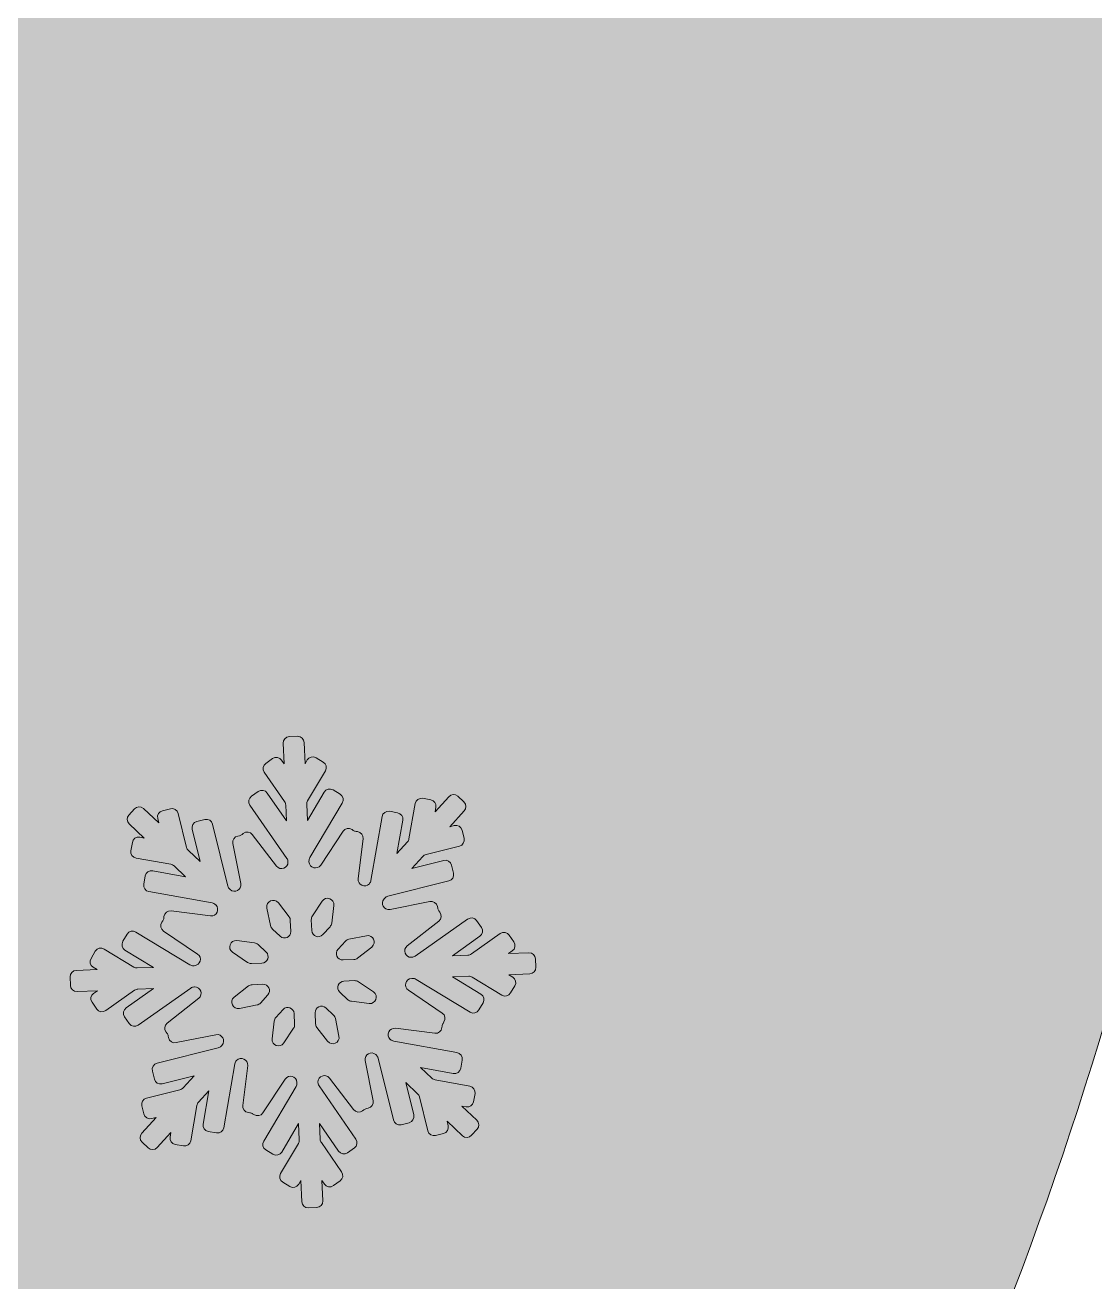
# Model space of a CAD drawing. Header units: millimetres. Extents: x 6 to 192, y -123 to -19.
# Drawn here: x 161.96 to 171.95, y -82.47 to -70.74 of the extents above; entities that cross this region are included whole.
import ezdxf

# ---------------------------------------------------------------- set-up
doc = ezdxf.new("R2010")
doc.units = ezdxf.units.MM
doc.header["$MEASUREMENT"] = 0
doc.layers.add('engraving', color=7, linetype='Continuous')
doc.layers.add('Layer 1', color=7, linetype='Continuous')

msp = doc.modelspace()

# ---------------------------------------------------------------- hatches: boundary and pattern name
at = {"layer": 'Layer 1'}
h = msp.add_hatch(color=2, dxfattribs=at)
h.dxf.hatch_style = 2
edge = h.paths.add_edge_path()
edge.add_spline(control_points=[(177.812, -93.85), (176.467, -94.657), (175.24, -95.279), (174.131, -95.716), (173.022, -96.154), (171.927, -96.439), (170.853, -96.573), (169.777, -96.709), (168.668, -96.691), (167.525, -96.523), (166.382, -96.356), (165.071, -96.069), (163.592, -95.665), (166.349, -92.372), (168.685, -88.49), (170.601, -84.018), (172.518, -79.547), (173.475, -74.992), (173.475, -70.352), (173.475, -65.108), (172.483, -60.184), (170.5, -55.578), (168.516, -50.974), (165.811, -46.956), (162.382, -43.527), (158.953, -40.098), (154.935, -37.393), (150.331, -35.409), (148.214, -34.498), (146.029, -33.798), (143.778, -33.306), (143.229, -31.368), (141.514, -29.909), (139.444, -29.751), (140.949, -28.636), (141.929, -26.852), (141.929, -24.835), (141.929, -21.455), (139.189, -18.715), (135.808, -18.715), (132.428, -18.715), (129.688, -21.455), (129.688, -24.835), (129.688, -26.852), (130.667, -28.636), (132.172, -29.751), (130.144, -29.906), (128.457, -31.31), (127.874, -33.19), (125.431, -33.686), (123.067, -34.425), (120.782, -35.409), (116.177, -37.393), (112.159, -40.098), (108.731, -43.527), (105.302, -46.956), (102.595, -50.974), (100.612, -55.578), (98.628, -60.184), (97.637, -65.108), (97.637, -70.352), (97.637, -75.395), (98.527, -80.102), (100.31, -84.472), (102.09, -88.843), (104.596, -92.74), (107.823, -96.17), (106.209, -97.516), (104.747, -98.809), (103.436, -100.053), (102.125, -101.298), (100.998, -102.39), (100.058, -103.33), (99.115, -104.272), (98.174, -105.347), (97.234, -106.557), (97.234, -106.557), (116.799, -116.844), (116.799, -116.844), (116.865, -116.844), (117.605, -116.322), (119.017, -115.28), (120.429, -114.237), (122.108, -113.095), (124.059, -111.851), (126.009, -110.607), (128.026, -109.464), (130.111, -108.423), (132.193, -107.38), (134.009, -106.86), (135.556, -106.86), (136.699, -106.86), (137.876, -107.044), (139.086, -107.414), (140.296, -107.783), (141.523, -108.237), (142.767, -108.776), (144.01, -109.313), (145.271, -109.901), (146.548, -110.541), (147.825, -111.178), (149.104, -111.767), (150.381, -112.306), (152.196, -113.112), (154.045, -113.884), (155.927, -114.625), (157.81, -115.364), (159.725, -115.986), (161.676, -116.491), (163.626, -116.995), (165.625, -117.331), (167.677, -117.499), (169.727, -117.666), (171.827, -117.583), (173.979, -117.247), (176.869, -116.776), (179.426, -116.07), (181.644, -115.129), (183.863, -114.187), (185.744, -113.247), (187.292, -112.306), (189.039, -111.162), (190.585, -109.951), (191.93, -108.674), (191.93, -108.674), (177.812, -93.85), (177.812, -93.85)], knot_values=[0, 0, 0, 0, 1, 1, 1, 2, 2, 2, 3, 3, 3, 4, 4, 4, 5, 5, 5, 6, 6, 6, 7, 7, 7, 8, 8, 8, 9, 9, 9, 10, 10, 10, 11, 11, 11, 12, 12, 12, 13, 13, 13, 14, 14, 14, 15, 15, 15, 16, 16, 16, 17, 17, 17, 18, 18, 18, 19, 19, 19, 20, 20, 20, 21, 21, 21, 22, 22, 22, 23, 23, 23, 24, 24, 24, 25, 25, 25, 26, 26, 26, 27, 27, 27, 28, 28, 28, 29, 29, 29, 30, 30, 30, 31, 31, 31, 32, 32, 32, 33, 33, 33, 34, 34, 34, 35, 35, 35, 36, 36, 36, 37, 37, 37, 38, 38, 38, 39, 39, 39, 40, 40, 40, 41, 41, 41, 42, 42, 42, 42], degree=3, periodic=1)
edge = h.paths.add_edge_path()
edge.add_spline(control_points=[(132.001, -24.835), (132.001, -22.736), (133.709, -21.028), (135.808, -21.028), (137.908, -21.028), (139.616, -22.736), (139.616, -24.835), (139.616, -26.935), (137.908, -28.643), (135.808, -28.643), (133.709, -28.643), (132.001, -26.935), (132.001, -24.835)], knot_values=[0, 0, 0, 0, 1, 1, 1, 2, 2, 2, 3, 3, 3, 4, 4, 4, 4], degree=3, periodic=1)
edge = h.paths.add_edge_path()
edge.add_spline(control_points=[(150.532, -76.504), (149.691, -78.455), (148.566, -80.152), (147.154, -81.597), (145.742, -83.044), (144.061, -84.186), (142.111, -85.026), (140.16, -85.867), (138.078, -86.286), (135.859, -86.286), (133.64, -86.286), (131.556, -85.867), (129.607, -85.026), (127.655, -84.186), (125.958, -83.044), (124.513, -81.597), (123.067, -80.152), (121.924, -78.455), (121.085, -76.504), (120.243, -74.555), (119.824, -72.47), (119.824, -70.252), (119.824, -68.033), (120.243, -65.95), (121.085, -63.999), (121.924, -62.05), (123.067, -60.369), (124.513, -58.957), (125.958, -57.545), (127.655, -56.42), (129.607, -55.578), (131.556, -54.738), (133.64, -54.318), (135.859, -54.318), (138.078, -54.318), (140.16, -54.738), (142.111, -55.578), (144.061, -56.42), (145.742, -57.545), (147.154, -58.957), (148.566, -60.369), (149.691, -62.05), (150.532, -63.999), (151.372, -65.95), (151.793, -68.033), (151.793, -70.252), (151.793, -72.47), (151.372, -74.555), (150.532, -76.504)], knot_values=[0, 0, 0, 0, 1, 1, 1, 2, 2, 2, 3, 3, 3, 4, 4, 4, 5, 5, 5, 6, 6, 6, 7, 7, 7, 8, 8, 8, 9, 9, 9, 10, 10, 10, 11, 11, 11, 12, 12, 12, 13, 13, 13, 14, 14, 14, 15, 15, 15, 16, 16, 16, 16], degree=3, periodic=1)

# ---------------------------------------------------------------- linework, layer by layer
at = {"layer": 'engraving', "lineweight": 0}
for points, knots in [([(166.728, -79.454), (166.727, -79.421), (166.699, -79.395), (166.666, -79.397), (166.666, -79.397), (166.476, -79.404), (166.476, -79.404), (166.476, -79.404), (166.511, -79.379), (166.511, -79.379), (166.538, -79.36), (166.545, -79.323), (166.526, -79.296), (166.526, -79.296), (166.482, -79.232), (166.482, -79.232), (166.463, -79.205), (166.425, -79.198), (166.398, -79.218), (166.398, -79.218), (166.129, -79.408), (166.129, -79.408), (166.119, -79.415), (166.108, -79.418), (166.097, -79.419), (166.097, -79.419), (165.951, -79.424), (165.951, -79.424), (165.951, -79.424), (166.208, -79.243), (166.208, -79.243), (166.234, -79.225), (166.241, -79.188), (166.222, -79.161), (166.222, -79.161), (166.178, -79.097), (166.178, -79.097), (166.159, -79.069), (166.122, -79.063), (166.094, -79.082), (166.094, -79.082), (165.604, -79.428), (165.604, -79.428), (165.595, -79.435), (165.584, -79.439), (165.572, -79.439), (165.572, -79.439), (165.569, -79.439), (165.569, -79.439), (165.511, -79.441), (165.484, -79.368), (165.53, -79.333), (165.53, -79.333), (165.824, -79.101), (165.824, -79.101), (165.85, -79.081), (165.854, -79.044), (165.834, -79.018), (165.834, -79.018), (165.825, -79.005), (165.825, -79.005), (165.819, -78.998), (165.815, -78.99), (165.814, -78.981), (165.814, -78.981), (165.811, -78.965), (165.811, -78.965), (165.804, -78.933), (165.773, -78.912), (165.74, -78.918), (165.74, -78.918), (165.369, -78.992), (165.369, -78.992), (165.313, -79.004), (165.274, -78.936), (165.313, -78.894), (165.313, -78.894), (165.319, -78.887), (165.319, -78.887), (165.327, -78.878), (165.338, -78.872), (165.349, -78.869), (165.349, -78.869), (165.919, -78.726), (165.919, -78.726), (165.95, -78.718), (165.97, -78.686), (165.962, -78.654), (165.962, -78.654), (165.943, -78.578), (165.943, -78.578), (165.935, -78.546), (165.903, -78.527), (165.871, -78.535), (165.871, -78.535), (165.573, -78.61), (165.573, -78.61), (165.573, -78.61), (165.675, -78.497), (165.675, -78.497), (165.683, -78.488), (165.693, -78.482), (165.705, -78.479), (165.705, -78.479), (166.017, -78.401), (166.017, -78.401), (166.049, -78.393), (166.068, -78.361), (166.06, -78.329), (166.06, -78.329), (166.042, -78.253), (166.042, -78.253), (166.034, -78.221), (166.001, -78.201), (165.969, -78.209), (165.969, -78.209), (165.928, -78.22), (165.928, -78.22), (165.928, -78.22), (166.062, -78.073), (166.062, -78.073), (166.084, -78.049), (166.083, -78.012), (166.059, -77.989), (166.059, -77.989), (166.002, -77.936), (166.002, -77.936), (165.978, -77.914), (165.94, -77.915), (165.917, -77.94), (165.917, -77.94), (165.79, -78.08), (165.79, -78.08), (165.79, -78.08), (165.797, -78.038), (165.797, -78.038), (165.802, -78.005), (165.781, -77.975), (165.749, -77.969), (165.749, -77.969), (165.673, -77.955), (165.673, -77.955), (165.64, -77.949), (165.609, -77.971), (165.604, -78.004), (165.604, -78.004), (165.546, -78.332), (165.546, -78.332), (165.544, -78.343), (165.539, -78.354), (165.532, -78.362), (165.532, -78.362), (165.434, -78.47), (165.434, -78.47), (165.434, -78.47), (165.488, -78.159), (165.488, -78.159), (165.493, -78.127), (165.472, -78.096), (165.44, -78.09), (165.44, -78.09), (165.364, -78.076), (165.364, -78.076), (165.331, -78.07), (165.3, -78.092), (165.295, -78.125), (165.295, -78.125), (165.191, -78.722), (165.191, -78.722), (165.189, -78.733), (165.183, -78.744), (165.176, -78.752), (165.176, -78.752), (165.176, -78.752), (165.176, -78.752), (165.137, -78.795), (165.065, -78.762), (165.072, -78.705), (165.072, -78.705), (165.118, -78.333), (165.118, -78.333), (165.122, -78.3), (165.098, -78.27), (165.066, -78.266), (165.066, -78.266), (165.052, -78.264), (165.052, -78.264), (165.042, -78.263), (165.033, -78.26), (165.026, -78.254), (165.026, -78.254), (165.014, -78.246), (165.014, -78.246), (164.986, -78.228), (164.949, -78.235), (164.93, -78.263), (164.93, -78.263), (164.722, -78.578), (164.722, -78.578), (164.69, -78.627), (164.615, -78.606), (164.612, -78.548), (164.612, -78.548), (164.612, -78.541), (164.612, -78.541), (164.612, -78.53), (164.615, -78.518), (164.621, -78.508), (164.621, -78.508), (164.923, -77.999), (164.923, -77.999), (164.94, -77.971), (164.931, -77.934), (164.903, -77.917), (164.903, -77.917), (164.837, -77.877), (164.837, -77.877), (164.808, -77.86), (164.771, -77.869), (164.754, -77.898), (164.754, -77.898), (164.597, -78.163), (164.597, -78.163), (164.597, -78.163), (164.591, -78.01), (164.591, -78.01), (164.59, -77.999), (164.593, -77.987), (164.599, -77.977), (164.599, -77.977), (164.765, -77.698), (164.765, -77.698), (164.782, -77.67), (164.773, -77.633), (164.745, -77.616), (164.745, -77.616), (164.679, -77.576), (164.679, -77.576), (164.65, -77.559), (164.613, -77.568), (164.596, -77.597), (164.596, -77.597), (164.575, -77.632), (164.575, -77.632), (164.575, -77.632), (164.567, -77.434), (164.567, -77.434), (164.566, -77.401), (164.538, -77.375), (164.505, -77.376), (164.505, -77.376), (164.429, -77.379), (164.429, -77.379), (164.396, -77.381), (164.37, -77.408), (164.371, -77.441), (164.371, -77.441), (164.379, -77.633), (164.379, -77.633), (164.379, -77.633), (164.356, -77.599), (164.356, -77.599), (164.337, -77.572), (164.299, -77.565), (164.272, -77.584), (164.272, -77.584), (164.209, -77.629), (164.209, -77.629), (164.183, -77.647), (164.176, -77.684), (164.195, -77.711), (164.195, -77.711), (164.384, -77.985), (164.384, -77.985), (164.391, -77.995), (164.394, -78.006), (164.395, -78.017), (164.395, -78.017), (164.401, -78.164), (164.401, -78.164), (164.401, -78.164), (164.223, -77.906), (164.223, -77.906), (164.204, -77.879), (164.166, -77.872), (164.139, -77.891), (164.139, -77.891), (164.076, -77.935), (164.076, -77.935), (164.049, -77.954), (164.043, -77.991), (164.061, -78.018), (164.061, -78.018), (164.406, -78.516), (164.406, -78.516), (164.412, -78.526), (164.416, -78.537), (164.416, -78.548), (164.416, -78.548), (164.416, -78.549), (164.416, -78.549), (164.419, -78.607), (164.345, -78.634), (164.309, -78.588), (164.309, -78.588), (164.083, -78.294), (164.083, -78.294), (164.063, -78.267), (164.025, -78.263), (163.999, -78.283), (163.999, -78.283), (163.987, -78.292), (163.987, -78.292), (163.98, -78.298), (163.971, -78.302), (163.962, -78.304), (163.962, -78.304), (163.948, -78.307), (163.948, -78.307), (163.916, -78.313), (163.895, -78.344), (163.901, -78.377), (163.901, -78.377), (163.975, -78.751), (163.975, -78.751), (163.986, -78.808), (163.918, -78.846), (163.876, -78.807), (163.876, -78.807), (163.872, -78.803), (163.872, -78.803), (163.864, -78.795), (163.858, -78.785), (163.855, -78.774), (163.855, -78.774), (163.712, -78.196), (163.712, -78.196), (163.704, -78.164), (163.672, -78.145), (163.639, -78.153), (163.639, -78.153), (163.565, -78.171), (163.565, -78.171), (163.533, -78.179), (163.514, -78.212), (163.522, -78.244), (163.522, -78.244), (163.596, -78.545), (163.596, -78.545), (163.596, -78.545), (163.486, -78.442), (163.486, -78.442), (163.477, -78.434), (163.471, -78.424), (163.469, -78.413), (163.469, -78.413), (163.39, -78.096), (163.39, -78.096), (163.382, -78.064), (163.35, -78.044), (163.318, -78.052), (163.318, -78.052), (163.243, -78.071), (163.243, -78.071), (163.211, -78.079), (163.192, -78.111), (163.2, -78.143), (163.2, -78.143), (163.21, -78.184), (163.21, -78.184), (163.21, -78.184), (163.067, -78.05), (163.067, -78.05), (163.042, -78.027), (163.004, -78.029), (162.982, -78.053), (162.982, -78.053), (162.93, -78.111), (162.93, -78.111), (162.908, -78.135), (162.909, -78.172), (162.933, -78.194), (162.933, -78.194), (163.073, -78.326), (163.073, -78.326), (163.073, -78.326), (163.032, -78.318), (163.032, -78.318), (163, -78.312), (162.968, -78.334), (162.963, -78.367), (162.963, -78.367), (162.949, -78.444), (162.949, -78.444), (162.944, -78.476), (162.965, -78.507), (162.998, -78.513), (162.998, -78.513), (163.322, -78.571), (163.322, -78.571), (163.333, -78.573), (163.344, -78.579), (163.352, -78.586), (163.352, -78.586), (163.459, -78.687), (163.459, -78.687), (163.459, -78.687), (163.153, -78.631), (163.153, -78.631), (163.12, -78.625), (163.089, -78.647), (163.083, -78.68), (163.083, -78.68), (163.07, -78.757), (163.07, -78.757), (163.064, -78.789), (163.086, -78.82), (163.118, -78.826), (163.118, -78.826), (163.708, -78.932), (163.708, -78.932), (163.72, -78.934), (163.73, -78.94), (163.738, -78.948), (163.738, -78.948), (163.741, -78.95), (163.741, -78.95), (163.783, -78.99), (163.75, -79.06), (163.693, -79.053), (163.693, -79.053), (163.325, -79.006), (163.325, -79.006), (163.292, -79.002), (163.262, -79.025), (163.258, -79.058), (163.258, -79.058), (163.257, -79.073), (163.257, -79.073), (163.255, -79.083), (163.252, -79.091), (163.247, -79.099), (163.247, -79.099), (163.239, -79.112), (163.239, -79.112), (163.221, -79.139), (163.228, -79.176), (163.255, -79.194), (163.255, -79.194), (163.572, -79.409), (163.572, -79.409), (163.619, -79.441), (163.598, -79.516), (163.54, -79.518), (163.54, -79.518), (163.533, -79.518), (163.533, -79.518), (163.521, -79.519), (163.51, -79.516), (163.5, -79.51), (163.5, -79.51), (162.996, -79.203), (162.996, -79.203), (162.968, -79.185), (162.931, -79.195), (162.914, -79.223), (162.914, -79.223), (162.874, -79.29), (162.874, -79.29), (162.857, -79.318), (162.867, -79.354), (162.894, -79.372), (162.894, -79.372), (163.159, -79.533), (163.159, -79.533), (163.159, -79.533), (163.008, -79.539), (163.008, -79.539), (162.997, -79.539), (162.985, -79.536), (162.975, -79.53), (162.975, -79.53), (162.699, -79.362), (162.699, -79.362), (162.671, -79.345), (162.634, -79.354), (162.617, -79.382), (162.617, -79.382), (162.577, -79.449), (162.577, -79.449), (162.56, -79.477), (162.569, -79.513), (162.597, -79.531), (162.597, -79.531), (162.634, -79.553), (162.634, -79.553), (162.634, -79.553), (162.438, -79.561), (162.438, -79.561), (162.405, -79.562), (162.379, -79.59), (162.381, -79.623), (162.381, -79.623), (162.384, -79.701), (162.384, -79.701), (162.385, -79.734), (162.413, -79.759), (162.446, -79.758), (162.446, -79.758), (162.636, -79.751), (162.636, -79.751), (162.636, -79.751), (162.601, -79.776), (162.601, -79.776), (162.574, -79.794), (162.567, -79.831), (162.586, -79.858), (162.586, -79.858), (162.63, -79.922), (162.63, -79.922), (162.649, -79.95), (162.687, -79.956), (162.714, -79.937), (162.714, -79.937), (162.983, -79.747), (162.983, -79.747), (162.993, -79.74), (163.004, -79.736), (163.015, -79.736), (163.015, -79.736), (163.161, -79.73), (163.161, -79.73), (163.161, -79.73), (162.904, -79.911), (162.904, -79.911), (162.878, -79.93), (162.871, -79.967), (162.89, -79.994), (162.89, -79.994), (162.934, -80.058), (162.934, -80.058), (162.953, -80.085), (162.99, -80.092), (163.017, -80.073), (163.017, -80.073), (163.508, -79.726), (163.508, -79.726), (163.517, -79.72), (163.529, -79.716), (163.54, -79.716), (163.54, -79.716), (163.543, -79.715), (163.543, -79.715), (163.601, -79.713), (163.628, -79.786), (163.582, -79.822), (163.582, -79.822), (163.288, -80.054), (163.288, -80.054), (163.262, -80.074), (163.258, -80.111), (163.278, -80.137), (163.278, -80.137), (163.287, -80.149), (163.287, -80.149), (163.293, -80.157), (163.297, -80.165), (163.298, -80.174), (163.298, -80.174), (163.301, -80.189), (163.301, -80.189), (163.308, -80.222), (163.339, -80.243), (163.372, -80.236), (163.372, -80.236), (163.743, -80.162), (163.743, -80.162), (163.8, -80.151), (163.838, -80.218), (163.799, -80.261), (163.799, -80.261), (163.793, -80.268), (163.793, -80.268), (163.785, -80.276), (163.774, -80.283), (163.763, -80.285), (163.763, -80.285), (163.193, -80.428), (163.193, -80.428), (163.162, -80.436), (163.142, -80.469), (163.15, -80.501), (163.15, -80.501), (163.169, -80.576), (163.169, -80.576), (163.177, -80.608), (163.209, -80.628), (163.241, -80.62), (163.241, -80.62), (163.539, -80.545), (163.539, -80.545), (163.539, -80.545), (163.437, -80.658), (163.437, -80.658), (163.429, -80.666), (163.419, -80.672), (163.407, -80.675), (163.407, -80.675), (163.095, -80.754), (163.095, -80.754), (163.063, -80.762), (163.044, -80.794), (163.052, -80.826), (163.052, -80.826), (163.07, -80.902), (163.07, -80.902), (163.078, -80.934), (163.111, -80.953), (163.143, -80.945), (163.143, -80.945), (163.184, -80.935), (163.184, -80.935), (163.184, -80.935), (163.05, -81.082), (163.05, -81.082), (163.028, -81.106), (163.029, -81.143), (163.053, -81.165), (163.053, -81.165), (163.11, -81.218), (163.11, -81.218), (163.134, -81.241), (163.172, -81.24), (163.195, -81.215), (163.195, -81.215), (163.322, -81.075), (163.322, -81.075), (163.322, -81.075), (163.315, -81.117), (163.315, -81.117), (163.31, -81.149), (163.331, -81.18), (163.363, -81.186), (163.363, -81.186), (163.439, -81.2), (163.439, -81.2), (163.472, -81.205), (163.503, -81.184), (163.508, -81.151), (163.508, -81.151), (163.566, -80.822), (163.566, -80.822), (163.568, -80.811), (163.573, -80.801), (163.58, -80.792), (163.58, -80.792), (163.678, -80.685), (163.678, -80.685), (163.678, -80.685), (163.624, -80.996), (163.624, -80.996), (163.619, -81.028), (163.64, -81.059), (163.672, -81.065), (163.672, -81.065), (163.748, -81.078), (163.748, -81.078), (163.781, -81.084), (163.812, -81.063), (163.817, -81.03), (163.817, -81.03), (163.921, -80.433), (163.921, -80.433), (163.923, -80.421), (163.928, -80.411), (163.936, -80.403), (163.936, -80.403), (163.936, -80.403), (163.936, -80.403), (163.975, -80.36), (164.047, -80.392), (164.04, -80.45), (164.04, -80.45), (163.994, -80.822), (163.994, -80.822), (163.99, -80.855), (164.014, -80.884), (164.046, -80.889), (164.046, -80.889), (164.06, -80.89), (164.06, -80.89), (164.07, -80.892), (164.079, -80.895), (164.086, -80.9), (164.086, -80.9), (164.098, -80.908), (164.098, -80.908), (164.126, -80.927), (164.163, -80.919), (164.182, -80.892), (164.182, -80.892), (164.39, -80.576), (164.39, -80.576), (164.422, -80.528), (164.497, -80.549), (164.499, -80.607), (164.499, -80.607), (164.5, -80.613), (164.5, -80.613), (164.5, -80.625), (164.497, -80.636), (164.491, -80.646), (164.491, -80.646), (164.189, -81.156), (164.189, -81.156), (164.172, -81.184), (164.181, -81.22), (164.209, -81.238), (164.209, -81.238), (164.275, -81.278), (164.275, -81.278), (164.304, -81.295), (164.341, -81.286), (164.358, -81.257), (164.358, -81.257), (164.515, -80.992), (164.515, -80.992), (164.515, -80.992), (164.521, -81.144), (164.521, -81.144), (164.522, -81.156), (164.519, -81.167), (164.513, -81.177), (164.513, -81.177), (164.347, -81.457), (164.347, -81.457), (164.33, -81.485), (164.339, -81.522), (164.367, -81.539), (164.367, -81.539), (164.433, -81.579), (164.433, -81.579), (164.462, -81.596), (164.499, -81.587), (164.516, -81.558), (164.516, -81.558), (164.537, -81.523), (164.537, -81.523), (164.537, -81.523), (164.545, -81.721), (164.545, -81.721), (164.546, -81.754), (164.574, -81.78), (164.607, -81.778), (164.607, -81.778), (164.683, -81.775), (164.683, -81.775), (164.716, -81.774), (164.742, -81.746), (164.741, -81.713), (164.741, -81.713), (164.733, -81.522), (164.733, -81.522), (164.733, -81.522), (164.756, -81.556), (164.756, -81.556), (164.775, -81.583), (164.813, -81.59), (164.84, -81.571), (164.84, -81.571), (164.903, -81.526), (164.903, -81.526), (164.929, -81.507), (164.936, -81.47), (164.917, -81.443), (164.917, -81.443), (164.728, -81.169), (164.728, -81.169), (164.721, -81.16), (164.718, -81.149), (164.717, -81.138), (164.717, -81.138), (164.711, -80.991), (164.711, -80.991), (164.711, -80.991), (164.889, -81.249), (164.889, -81.249), (164.908, -81.276), (164.946, -81.283), (164.973, -81.264), (164.973, -81.264), (165.036, -81.219), (165.036, -81.219), (165.063, -81.2), (165.069, -81.163), (165.051, -81.136), (165.051, -81.136), (164.706, -80.638), (164.706, -80.638), (164.7, -80.629), (164.696, -80.618), (164.696, -80.607), (164.696, -80.607), (164.696, -80.606), (164.696, -80.606), (164.693, -80.548), (164.767, -80.521), (164.803, -80.567), (164.803, -80.567), (165.029, -80.861), (165.029, -80.861), (165.049, -80.887), (165.087, -80.892), (165.113, -80.871), (165.113, -80.871), (165.125, -80.863), (165.125, -80.863), (165.132, -80.857), (165.141, -80.853), (165.15, -80.851), (165.15, -80.851), (165.164, -80.848), (165.164, -80.848), (165.196, -80.842), (165.217, -80.81), (165.211, -80.778), (165.211, -80.778), (165.137, -80.403), (165.137, -80.403), (165.126, -80.346), (165.194, -80.308), (165.236, -80.348), (165.236, -80.348), (165.24, -80.351), (165.24, -80.351), (165.248, -80.359), (165.254, -80.369), (165.257, -80.381), (165.257, -80.381), (165.4, -80.958), (165.4, -80.958), (165.408, -80.99), (165.44, -81.01), (165.472, -81.002), (165.472, -81.002), (165.547, -80.983), (165.547, -80.983), (165.579, -80.975), (165.598, -80.943), (165.59, -80.911), (165.59, -80.911), (165.516, -80.609), (165.516, -80.609), (165.516, -80.609), (165.626, -80.713), (165.626, -80.713), (165.635, -80.72), (165.641, -80.731), (165.643, -80.742), (165.643, -80.742), (165.722, -81.059), (165.722, -81.059), (165.73, -81.091), (165.762, -81.11), (165.794, -81.102), (165.794, -81.102), (165.869, -81.084), (165.869, -81.084), (165.901, -81.076), (165.92, -81.043), (165.912, -81.011), (165.912, -81.011), (165.902, -80.97), (165.902, -80.97), (165.902, -80.97), (166.045, -81.105), (166.045, -81.105), (166.07, -81.127), (166.108, -81.126), (166.13, -81.101), (166.13, -81.101), (166.182, -81.044), (166.182, -81.044), (166.204, -81.02), (166.203, -80.983), (166.179, -80.96), (166.179, -80.96), (166.039, -80.829), (166.039, -80.829), (166.039, -80.829), (166.08, -80.836), (166.08, -80.836), (166.112, -80.842), (166.144, -80.821), (166.149, -80.788), (166.149, -80.788), (166.163, -80.711), (166.163, -80.711), (166.168, -80.679), (166.147, -80.648), (166.114, -80.642), (166.114, -80.642), (165.79, -80.583), (165.79, -80.583), (165.779, -80.581), (165.768, -80.576), (165.76, -80.568), (165.76, -80.568), (165.653, -80.468), (165.653, -80.468), (165.653, -80.468), (165.959, -80.523), (165.959, -80.523), (165.992, -80.529), (166.023, -80.507), (166.029, -80.475), (166.029, -80.475), (166.042, -80.398), (166.042, -80.398), (166.048, -80.366), (166.026, -80.335), (165.994, -80.329), (165.994, -80.329), (165.404, -80.222), (165.404, -80.222), (165.393, -80.22), (165.382, -80.215), (165.374, -80.207), (165.374, -80.207), (165.371, -80.205), (165.371, -80.205), (165.329, -80.165), (165.362, -80.094), (165.419, -80.102), (165.419, -80.102), (165.787, -80.148), (165.787, -80.148), (165.82, -80.153), (165.85, -80.129), (165.854, -80.096), (165.854, -80.096), (165.855, -80.081), (165.855, -80.081), (165.857, -80.072), (165.86, -80.063), (165.865, -80.056), (165.865, -80.056), (165.873, -80.043), (165.873, -80.043), (165.891, -80.016), (165.884, -79.979), (165.857, -79.961), (165.857, -79.961), (165.54, -79.746), (165.54, -79.746), (165.493, -79.714), (165.514, -79.639), (165.572, -79.637), (165.572, -79.637), (165.579, -79.637), (165.579, -79.637), (165.591, -79.636), (165.602, -79.639), (165.612, -79.645), (165.612, -79.645), (166.116, -79.952), (166.116, -79.952), (166.144, -79.969), (166.181, -79.96), (166.198, -79.931), (166.198, -79.931), (166.238, -79.865), (166.238, -79.865), (166.255, -79.837), (166.246, -79.8), (166.218, -79.783), (166.218, -79.783), (165.953, -79.622), (165.953, -79.622), (165.953, -79.622), (166.104, -79.616), (166.104, -79.616), (166.115, -79.616), (166.127, -79.619), (166.137, -79.625), (166.137, -79.625), (166.413, -79.793), (166.413, -79.793), (166.441, -79.81), (166.478, -79.801), (166.495, -79.772), (166.495, -79.772), (166.535, -79.706), (166.535, -79.706), (166.552, -79.677), (166.543, -79.641), (166.515, -79.624), (166.515, -79.624), (166.478, -79.602), (166.478, -79.602), (166.478, -79.602), (166.674, -79.594), (166.674, -79.594), (166.707, -79.593), (166.733, -79.565), (166.731, -79.532), (166.731, -79.532), (166.728, -79.454), (166.728, -79.454)], [0, 0, 0, 0, 1, 1, 1, 2, 2, 2, 3, 3, 3, 4, 4, 4, 5, 5, 5, 6, 6, 6, 7, 7, 7, 8, 8, 8, 9, 9, 9, 10, 10, 10, 11, 11, 11, 12, 12, 12, 13, 13, 13, 14, 14, 14, 15, 15, 15, 16, 16, 16, 17, 17, 17, 18, 18, 18, 19, 19, 19, 20, 20, 20, 21, 21, 21, 22, 22, 22, 23, 23, 23, 24, 24, 24, 25, 25, 25, 26, 26, 26, 27, 27, 27, 28, 28, 28, 29, 29, 29, 30, 30, 30, 31, 31, 31, 32, 32, 32, 33, 33, 33, 34, 34, 34, 35, 35, 35, 36, 36, 36, 37, 37, 37, 38, 38, 38, 39, 39, 39, 40, 40, 40, 41, 41, 41, 42, 42, 42, 43, 43, 43, 44, 44, 44, 45, 45, 45, 46, 46, 46, 47, 47, 47, 48, 48, 48, 49, 49, 49, 50, 50, 50, 51, 51, 51, 52, 52, 52, 53, 53, 53, 54, 54, 54, 55, 55, 55, 56, 56, 56, 57, 57, 57, 58, 58, 58, 59, 59, 59, 60, 60, 60, 61, 61, 61, 62, 62, 62, 63, 63, 63, 64, 64, 64, 65, 65, 65, 66, 66, 66, 67, 67, 67, 68, 68, 68, 69, 69, 69, 70, 70, 70, 71, 71, 71, 72, 72, 72, 73, 73, 73, 74, 74, 74, 75, 75, 75, 76, 76, 76, 77, 77, 77, 78, 78, 78, 79, 79, 79, 80, 80, 80, 81, 81, 81, 82, 82, 82, 83, 83, 83, 84, 84, 84, 85, 85, 85, 86, 86, 86, 87, 87, 87, 88, 88, 88, 89, 89, 89, 90, 90, 90, 91, 91, 91, 92, 92, 92, 93, 93, 93, 94, 94, 94, 95, 95, 95, 96, 96, 96, 97, 97, 97, 98, 98, 98, 99, 99, 99, 100, 100, 100, 101, 101, 101, 102, 102, 102, 103, 103, 103, 104, 104, 104, 105, 105, 105, 106, 106, 106, 107, 107, 107, 108, 108, 108, 109, 109, 109, 110, 110, 110, 111, 111, 111, 112, 112, 112, 113, 113, 113, 114, 114, 114, 115, 115, 115, 116, 116, 116, 117, 117, 117, 118, 118, 118, 119, 119, 119, 120, 120, 120, 121, 121, 121, 122, 122, 122, 123, 123, 123, 124, 124, 124, 125, 125, 125, 126, 126, 126, 127, 127, 127, 128, 128, 128, 129, 129, 129, 130, 130, 130, 131, 131, 131, 132, 132, 132, 133, 133, 133, 134, 134, 134, 135, 135, 135, 136, 136, 136, 137, 137, 137, 138, 138, 138, 139, 139, 139, 140, 140, 140, 141, 141, 141, 142, 142, 142, 143, 143, 143, 144, 144, 144, 145, 145, 145, 146, 146, 146, 147, 147, 147, 148, 148, 148, 149, 149, 149, 150, 150, 150, 151, 151, 151, 152, 152, 152, 153, 153, 153, 154, 154, 154, 155, 155, 155, 156, 156, 156, 157, 157, 157, 158, 158, 158, 159, 159, 159, 160, 160, 160, 161, 161, 161, 162, 162, 162, 163, 163, 163, 164, 164, 164, 165, 165, 165, 166, 166, 166, 167, 167, 167, 168, 168, 168, 169, 169, 169, 170, 170, 170, 171, 171, 171, 172, 172, 172, 173, 173, 173, 174, 174, 174, 175, 175, 175, 176, 176, 176, 177, 177, 177, 178, 178, 178, 179, 179, 179, 180, 180, 180, 181, 181, 181, 182, 182, 182, 183, 183, 183, 184, 184, 184, 185, 185, 185, 186, 186, 186, 187, 187, 187, 188, 188, 188, 189, 189, 189, 190, 190, 190, 191, 191, 191, 192, 192, 192, 193, 193, 193, 194, 194, 194, 195, 195, 195, 196, 196, 196, 197, 197, 197, 198, 198, 198, 199, 199, 199, 200, 200, 200, 201, 201, 201, 202, 202, 202, 203, 203, 203, 204, 204, 204, 205, 205, 205, 206, 206, 206, 207, 207, 207, 208, 208, 208, 209, 209, 209, 210, 210, 210, 211, 211, 211, 212, 212, 212, 213, 213, 213, 214, 214, 214, 215, 215, 215, 216, 216, 216, 217, 217, 217, 218, 218, 218, 219, 219, 219, 220, 220, 220, 221, 221, 221, 222, 222, 222, 223, 223, 223, 224, 224, 224, 225, 225, 225, 226, 226, 226, 227, 227, 227, 228, 228, 228, 229, 229, 229, 230, 230, 230, 231, 231, 231, 232, 232, 232, 233, 233, 233, 234, 234, 234, 235, 235, 235, 236, 236, 236, 237, 237, 237, 238, 238, 238, 239, 239, 239, 240, 240, 240, 241, 241, 241, 242, 242, 242, 243, 243, 243, 244, 244, 244, 245, 245, 245, 246, 246, 246, 247, 247, 247, 248, 248, 248, 249, 249, 249, 250, 250, 250, 251, 251, 251, 252, 252, 252, 253, 253, 253, 254, 254, 254, 255, 255, 255, 256, 256, 256, 257, 257, 257, 258, 258, 258, 259, 259, 259, 260, 260, 260, 261, 261, 261, 262, 262, 262, 263, 263, 263, 264, 264, 264, 265, 265, 265, 266, 266, 266, 267, 267, 267, 268, 268, 268, 269, 269, 269, 270, 270, 270, 271, 271, 271, 272, 272, 272, 273, 273, 273, 274, 274, 274, 275, 275, 275, 276, 276, 276, 277, 277, 277, 278, 278, 278, 279, 279, 279, 280, 280, 280, 281, 281, 281, 282, 282, 282, 283, 283, 283, 284, 284, 284, 285, 285, 285, 286, 286, 286, 287, 287, 287, 288, 288, 288, 289, 289, 289, 290, 290, 290, 291, 291, 291, 292, 292, 292, 293, 293, 293, 294, 294, 294, 295, 295, 295, 296, 296, 296, 297, 297, 297, 298, 298, 298, 299, 299, 299, 300, 300, 300, 301, 301, 301, 302, 302, 302, 303, 303, 303, 304, 304, 304, 305, 305, 305, 306, 306, 306, 307, 307, 307, 308, 308, 308, 309, 309, 309, 310, 310, 310, 311, 311, 311, 312, 312, 312, 313, 313, 313, 314, 314, 314, 315, 315, 315, 316, 316, 316, 317, 317, 317, 318, 318, 318, 319, 319, 319, 320, 320, 320, 321, 321, 321, 322, 322, 322, 323, 323, 323, 324, 324, 324, 325, 325, 325, 326, 326, 326, 327, 327, 327, 328, 328, 328, 329, 329, 329, 330, 330, 330, 331, 331, 331, 332, 332, 332, 333, 333, 333, 334, 334, 334, 335, 335, 335, 336, 336, 336, 336]), ([(164.326, -78.931), (164.326, -78.931), (164.426, -79.061), (164.426, -79.061), (164.434, -79.071), (164.438, -79.083), (164.438, -79.095), (164.438, -79.095), (164.442, -79.197), (164.442, -79.197), (164.445, -79.25), (164.381, -79.279), (164.342, -79.243), (164.342, -79.243), (164.27, -79.175), (164.27, -79.175), (164.261, -79.167), (164.255, -79.156), (164.252, -79.143), (164.252, -79.143), (164.22, -78.979), (164.22, -78.979), (164.208, -78.917), (164.287, -78.881), (164.326, -78.931)], [0, 0, 0, 0, 1, 1, 1, 2, 2, 2, 3, 3, 3, 4, 4, 4, 5, 5, 5, 6, 6, 6, 7, 7, 7, 8, 8, 8, 8]), ([(164.638, -79.189), (164.638, -79.189), (164.634, -79.088), (164.634, -79.088), (164.634, -79.076), (164.637, -79.064), (164.644, -79.053), (164.644, -79.053), (164.735, -78.915), (164.735, -78.915), (164.77, -78.863), (164.852, -78.893), (164.844, -78.955), (164.844, -78.955), (164.824, -79.121), (164.824, -79.121), (164.823, -79.133), (164.817, -79.145), (164.809, -79.154), (164.809, -79.154), (164.742, -79.227), (164.742, -79.227), (164.706, -79.267), (164.641, -79.243), (164.638, -79.189)], [0, 0, 0, 0, 1, 1, 1, 2, 2, 2, 3, 3, 3, 4, 4, 4, 5, 5, 5, 6, 6, 6, 7, 7, 7, 8, 8, 8, 8]), ([(164.038, -79.487), (164.038, -79.487), (163.898, -79.392), (163.898, -79.392), (163.846, -79.357), (163.876, -79.275), (163.939, -79.283), (163.939, -79.283), (164.103, -79.304), (164.103, -79.304), (164.116, -79.306), (164.127, -79.311), (164.137, -79.32), (164.137, -79.32), (164.212, -79.39), (164.212, -79.39), (164.25, -79.426), (164.226, -79.491), (164.173, -79.493), (164.173, -79.493), (164.074, -79.497), (164.074, -79.497), (164.061, -79.498), (164.048, -79.494), (164.038, -79.487)], [0, 0, 0, 0, 1, 1, 1, 2, 2, 2, 3, 3, 3, 4, 4, 4, 5, 5, 5, 6, 6, 6, 7, 7, 7, 8, 8, 8, 8]), ([(164.884, -79.364), (164.884, -79.364), (164.953, -79.289), (164.953, -79.289), (164.961, -79.279), (164.973, -79.273), (164.985, -79.27), (164.985, -79.27), (165.149, -79.238), (165.149, -79.238), (165.211, -79.225), (165.247, -79.304), (165.198, -79.343), (165.198, -79.343), (165.066, -79.447), (165.066, -79.447), (165.056, -79.455), (165.044, -79.46), (165.031, -79.46), (165.031, -79.46), (164.93, -79.464), (164.93, -79.464), (164.877, -79.466), (164.848, -79.403), (164.884, -79.364)], [0, 0, 0, 0, 1, 1, 1, 2, 2, 2, 3, 3, 3, 4, 4, 4, 5, 5, 5, 6, 6, 6, 7, 7, 7, 8, 8, 8, 8]), ([(165.074, -79.668), (165.074, -79.668), (165.214, -79.763), (165.214, -79.763), (165.266, -79.798), (165.235, -79.879), (165.173, -79.871), (165.173, -79.871), (165.009, -79.85), (165.009, -79.85), (164.996, -79.849), (164.985, -79.843), (164.975, -79.835), (164.975, -79.835), (164.9, -79.765), (164.9, -79.765), (164.862, -79.728), (164.886, -79.663), (164.939, -79.661), (164.939, -79.661), (165.038, -79.657), (165.038, -79.657), (165.051, -79.657), (165.063, -79.661), (165.074, -79.668)], [0, 0, 0, 0, 1, 1, 1, 2, 2, 2, 3, 3, 3, 4, 4, 4, 5, 5, 5, 6, 6, 6, 7, 7, 7, 8, 8, 8, 8]), ([(164.228, -79.791), (164.228, -79.791), (164.159, -79.866), (164.159, -79.866), (164.151, -79.875), (164.139, -79.882), (164.127, -79.884), (164.127, -79.884), (163.963, -79.917), (163.963, -79.917), (163.901, -79.929), (163.865, -79.85), (163.914, -79.812), (163.914, -79.812), (164.046, -79.707), (164.046, -79.707), (164.056, -79.7), (164.068, -79.695), (164.081, -79.695), (164.081, -79.695), (164.182, -79.691), (164.182, -79.691), (164.235, -79.689), (164.264, -79.751), (164.228, -79.791)], [0, 0, 0, 0, 1, 1, 1, 2, 2, 2, 3, 3, 3, 4, 4, 4, 5, 5, 5, 6, 6, 6, 7, 7, 7, 8, 8, 8, 8]), ([(164.474, -79.965), (164.474, -79.965), (164.478, -80.066), (164.478, -80.066), (164.478, -80.079), (164.475, -80.091), (164.468, -80.102), (164.468, -80.102), (164.377, -80.239), (164.377, -80.239), (164.342, -80.292), (164.26, -80.262), (164.268, -80.199), (164.268, -80.199), (164.288, -80.034), (164.288, -80.034), (164.289, -80.021), (164.295, -80.01), (164.303, -80.001), (164.303, -80.001), (164.37, -79.927), (164.37, -79.927), (164.406, -79.888), (164.471, -79.912), (164.474, -79.965)], [0, 0, 0, 0, 1, 1, 1, 2, 2, 2, 3, 3, 3, 4, 4, 4, 5, 5, 5, 6, 6, 6, 7, 7, 7, 8, 8, 8, 8]), ([(164.786, -80.223), (164.786, -80.223), (164.686, -80.093), (164.686, -80.093), (164.678, -80.083), (164.674, -80.072), (164.674, -80.059), (164.674, -80.059), (164.67, -79.958), (164.67, -79.958), (164.667, -79.905), (164.731, -79.876), (164.77, -79.912), (164.77, -79.912), (164.842, -79.979), (164.842, -79.979), (164.851, -79.988), (164.857, -79.999), (164.86, -80.011), (164.86, -80.011), (164.892, -80.175), (164.892, -80.175), (164.904, -80.237), (164.825, -80.273), (164.786, -80.223)], [0, 0, 0, 0, 1, 1, 1, 2, 2, 2, 3, 3, 3, 4, 4, 4, 5, 5, 5, 6, 6, 6, 7, 7, 7, 8, 8, 8, 8])]:
    msp.add_open_spline(points, degree=3, knots=knots, dxfattribs=at)
at = {"layer": 'Layer 1', "lineweight": 0}
msp.add_open_spline([(177.812, -93.85), (176.467, -94.657), (175.24, -95.279), (174.131, -95.716), (173.022, -96.154), (171.927, -96.439), (170.853, -96.573), (169.777, -96.709), (168.668, -96.691), (167.525, -96.523), (166.382, -96.356), (165.071, -96.069), (163.592, -95.665), (166.349, -92.372), (168.685, -88.49), (170.601, -84.018), (172.518, -79.547), (173.475, -74.992), (173.475, -70.352), (173.475, -65.108), (172.483, -60.184), (170.5, -55.578), (168.516, -50.974), (165.811, -46.956), (162.382, -43.527), (158.953, -40.098), (154.935, -37.393), (150.331, -35.409), (148.214, -34.498), (146.029, -33.798), (143.778, -33.306), (143.229, -31.368), (141.514, -29.909), (139.444, -29.751), (140.949, -28.636), (141.929, -26.852), (141.929, -24.835), (141.929, -21.455), (139.189, -18.715), (135.808, -18.715), (132.428, -18.715), (129.688, -21.455), (129.688, -24.835), (129.688, -26.852), (130.667, -28.636), (132.172, -29.751), (130.144, -29.906), (128.457, -31.31), (127.874, -33.19), (125.431, -33.686), (123.067, -34.425), (120.782, -35.409), (116.177, -37.393), (112.159, -40.098), (108.731, -43.527), (105.302, -46.956), (102.595, -50.974), (100.612, -55.578), (98.628, -60.184), (97.637, -65.108), (97.637, -70.352), (97.637, -75.395), (98.527, -80.102), (100.31, -84.472), (102.09, -88.843), (104.596, -92.74), (107.823, -96.17), (106.209, -97.516), (104.747, -98.809), (103.436, -100.053), (102.125, -101.298), (100.998, -102.39), (100.058, -103.33), (99.115, -104.272), (98.174, -105.347), (97.234, -106.557), (97.234, -106.557), (116.799, -116.844), (116.799, -116.844), (116.865, -116.844), (117.605, -116.322), (119.017, -115.28), (120.429, -114.237), (122.108, -113.095), (124.059, -111.851), (126.009, -110.607), (128.026, -109.464), (130.111, -108.423), (132.193, -107.38), (134.009, -106.86), (135.556, -106.86), (136.699, -106.86), (137.876, -107.044), (139.086, -107.414), (140.296, -107.783), (141.523, -108.237), (142.767, -108.776), (144.01, -109.313), (145.271, -109.901), (146.548, -110.541), (147.825, -111.178), (149.104, -111.767), (150.381, -112.306), (152.196, -113.112), (154.045, -113.884), (155.927, -114.625), (157.81, -115.364), (159.725, -115.986), (161.676, -116.491), (163.626, -116.995), (165.625, -117.331), (167.677, -117.499), (169.727, -117.666), (171.827, -117.583), (173.979, -117.247), (176.869, -116.776), (179.426, -116.07), (181.644, -115.129), (183.863, -114.187), (185.744, -113.247), (187.292, -112.306), (189.039, -111.162), (190.585, -109.951), (191.93, -108.674), (191.93, -108.674), (177.812, -93.85), (177.812, -93.85)], degree=3, knots=[0, 0, 0, 0, 1, 1, 1, 2, 2, 2, 3, 3, 3, 4, 4, 4, 5, 5, 5, 6, 6, 6, 7, 7, 7, 8, 8, 8, 9, 9, 9, 10, 10, 10, 11, 11, 11, 12, 12, 12, 13, 13, 13, 14, 14, 14, 15, 15, 15, 16, 16, 16, 17, 17, 17, 18, 18, 18, 19, 19, 19, 20, 20, 20, 21, 21, 21, 22, 22, 22, 23, 23, 23, 24, 24, 24, 25, 25, 25, 26, 26, 26, 27, 27, 27, 28, 28, 28, 29, 29, 29, 30, 30, 30, 31, 31, 31, 32, 32, 32, 33, 33, 33, 34, 34, 34, 35, 35, 35, 36, 36, 36, 37, 37, 37, 38, 38, 38, 39, 39, 39, 40, 40, 40, 41, 41, 41, 42, 42, 42, 42], dxfattribs=at)

doc.saveas('drawing.dxf')
